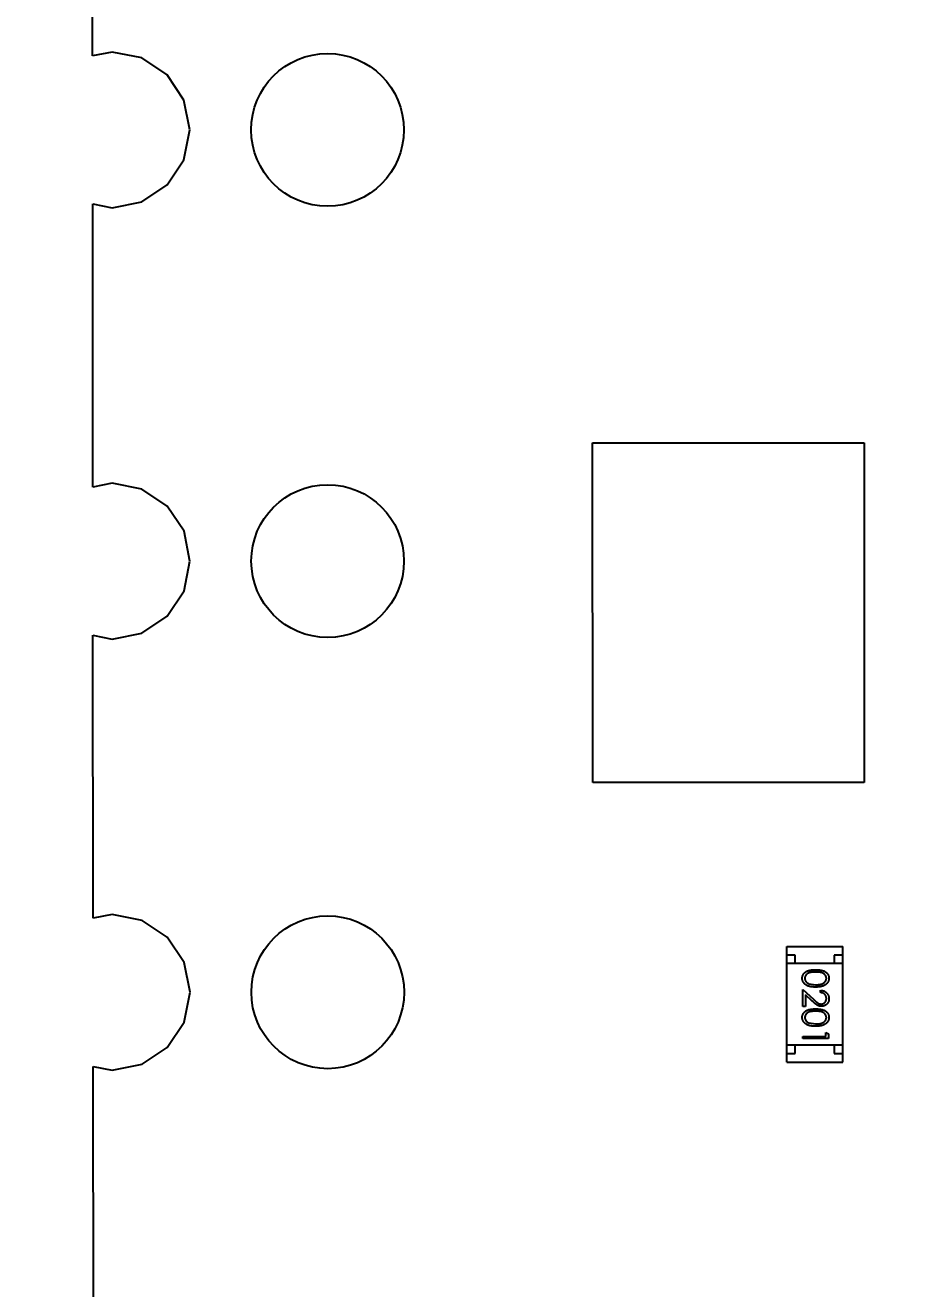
# Model space of a CAD drawing. Header units: inches. Extents: x -3.8 to 68.3, y -16.6 to 35.1.
# Drawn here: x 12.13 to 17.4, y 1.57 to 9.01 of the extents above; entities that cross this region are included whole.
import ezdxf

# ---------------------------------------------------------------- set-up
doc = ezdxf.new("R2010")
doc.units = ezdxf.units.IN
doc.header["$LTSCALE"] = 1.21
doc.header["$MEASUREMENT"] = 0
doc.header["$PDMODE"] = 3
doc.header["$PDSIZE"] = 0.3125
doc.layers.get('0').update_dxf_attribs({"linetype": 'CONTINUOUS'})
doc.layers.get('Defpoints').update_dxf_attribs({"linetype": 'CONTINUOUS'})
doc.layers.add('DIM', color=3, linetype='CONTINUOUS')
doc.styles.get("Standard").update_dxf_attribs({"font": 'txt', "width": 0.8})
doc.dimstyles.get("Standard").update_dxf_attribs({"dimtxt": 0.15625, "dimasz": 0.1875, "dimexe": 0.125, "dimexo": 0.0625, "dimgap": 0.09, "dimtad": 0, "dimtih": 1, "dimtoh": 1, "dimzin": 4, "dimdsep": 46, "dimtxsty": 'STANDARD', "dimblk": '_FILLED', "dimblk1": '_FILLED', "dimblk2": '_FILLED', "dimcen": 0.09, "dimazin": 1, "dimtp": 0.01, "dimtm": 0.01, "dimtfac": 1, "dimtofl": 0, "dimtmove": 0, "dimatfit": 3, "dimldrblk": '_FILLED', "dimfxl": 1, "dimtolj": 1, "dimtzin": 4, "dimarcsym": 0})

# ---------------------------------------------------------------- blocks, each defined once
blk = doc.blocks.new('_FILLED')
at = {"color": 0, "linetype": 'ByBlock'}
blk.add_solid([(0, 0), (-1, 0.1667), (-1, -0.1667)], dxfattribs=at)
blk = doc.blocks.new('*D31')
at = {"layer": 'Defpoints', "color": 0}
for p in [(13.9053, 18.5573), (8.8292, -1.7627), (13.9097, -1.7627)]:
    blk.add_point(p, dxfattribs=at)
at = {"layer": 'DIM', "color": 0, "lineweight": -2}
for p, q in [((13.8428, 18.5573), (8.7042, 18.5573)), ((8.8292, 17.5573), (8.8292, 12.6873)), ((8.8292, -0.7627), (8.8292, 4.1073)), ((13.8472, -1.7627), (8.7042, -1.7627))]:
    blk.add_line(p, q, dxfattribs=at)
for p, rotation in [((8.8292, 18.5573), 90), ((8.8292, -1.7627), 270)]:
    blk.add_blockref('_FILLED', p, dxfattribs=dict(at, rotation=rotation))
at = {"layer": 'DIM', "color": 0, "insert": (8.8292, 8.3973), "char_height": 1, "attachment_point": 5, "rotation": 90}
blk.add_mtext('\\A1;20.32(2.54*8)', dxfattribs=at)
blk = doc.blocks.new('*D7')
at = {"layer": 'Defpoints', "color": 0}
for p in [(13.5249, 20.1472), (6.8898, -3.3493), (29.5392, -3.3493)]:
    blk.add_point(p, dxfattribs=at)
at = {"layer": 'DIM', "color": 0, "lineweight": -2}
for p, q in [((13.4624, 20.1472), (6.7648, 20.1472)), ((6.8898, 19.1472), (6.8898, 10.0223)), ((6.8898, -2.3493), (6.8898, 6.7756)), ((29.4767, -3.3493), (6.7648, -3.3493))]:
    blk.add_line(p, q, dxfattribs=at)
for p, rotation in [((6.8898, 20.1472), 90), ((6.8898, -3.3493), 270)]:
    blk.add_blockref('_FILLED', p, dxfattribs=dict(at, rotation=rotation))
at = {"layer": 'DIM', "color": 0, "insert": (6.8898, 8.3989), "char_height": 1, "attachment_point": 5, "rotation": 90}
blk.add_mtext('\\A1;23.50', dxfattribs=at)

msp = doc.modelspace()

# ---------------------------------------------------------------- linework, layer by layer
at = {"color": 7, "linetype": 'Continuous'}
for p, q in [((12.5229, 8.833), (12.5219, 10.5011)), ((12.6374, 8.8558), (12.5229, 8.833)), ((12.813, 8.8209), (12.6374, 8.8558)), ((12.9618, 8.7215), (12.813, 8.8209)), ((13.0613, 8.5727), (12.9618, 8.7215)), ((13.0963, 8.3971), (13.0613, 8.5727)), ((13.0614, 8.2215), (13.0963, 8.3971)), ((12.962, 8.0727), (13.0614, 8.2215)), ((12.8131, 7.9732), (12.962, 8.0727)), ((12.6376, 7.9382), (12.8131, 7.9732)), ((12.5245, 6.2932), (12.5234, 7.9609)), ((12.5234, 7.9609), (12.6376, 7.9382)), ((15.4701, 6.5528), (17.0701, 6.5532)), ((15.4705, 4.5528), (15.4701, 6.5528)), ((17.0701, 6.5532), (17.0705, 4.5532)), ((12.6379, 6.3158), (12.5245, 6.2932)), ((12.8135, 6.2809), (12.6379, 6.3158)), ((12.9624, 6.1815), (12.8135, 6.2809)), ((13.0619, 6.0327), (12.9624, 6.1815)), ((13.0968, 5.8571), (13.0619, 6.0327)), ((13.0619, 5.6815), (13.0968, 5.8571)), ((12.9625, 5.5327), (13.0619, 5.6815)), ((12.8137, 5.4332), (12.9625, 5.5327)), ((12.6381, 5.3982), (12.8137, 5.4332)), ((12.526, 3.7534), (12.525, 5.4207)), ((12.525, 5.4207), (12.6381, 5.3982)), ((17.0705, 4.5532), (15.4705, 4.5528)), ((12.6385, 3.7758), (12.526, 3.7534)), ((12.8141, 3.7409), (12.6385, 3.7758)), ((12.9629, 3.6415), (12.8141, 3.7409)), ((13.0624, 3.4927), (12.9629, 3.6415)), ((16.6139, 3.586), (16.9439, 3.5861)), ((16.6141, 2.906), (16.6139, 3.586)), ((16.9441, 2.9061), (16.9439, 3.5861)), ((16.6639, 3.536), (16.6139, 3.536)), ((16.664, 3.486), (16.6639, 3.536)), ((16.9439, 3.5361), (16.8939, 3.5361)), ((16.8939, 3.5361), (16.894, 3.4861)), ((13.0974, 3.3171), (13.0624, 3.4927)), ((16.944, 3.4861), (16.614, 3.486)), ((16.7466, 3.3672), (16.7843, 3.3615)), ((13.0625, 3.1415), (13.0974, 3.3171)), ((16.7093, 3.3346), (16.7714, 3.2764)), ((16.7093, 3.2327), (16.7093, 3.3346)), ((16.7647, 3.265), (16.7247, 3.3025)), ((16.7247, 3.3025), (16.7247, 3.2327)), ((16.8131, 3.3154), (16.8131, 3.3289)), ((16.7247, 3.2327), (16.7093, 3.2327)), ((12.9631, 2.9927), (13.0625, 3.1415)), ((16.7466, 3.1364), (16.7843, 3.1308)), ((16.7093, 3.0577), (16.8439, 3.0577)), ((16.7093, 3.0442), (16.7093, 3.0577)), ((16.8439, 3.0808), (16.8593, 3.072)), ((16.8439, 3.0577), (16.8439, 3.0808)), ((16.8593, 3.072), (16.8593, 3.0443)), ((12.8142, 2.8932), (12.9631, 2.9927)), ((16.9441, 3.0061), (16.6141, 3.006)), ((16.6641, 2.956), (16.6641, 3.006)), ((16.8593, 3.0443), (16.7093, 3.0442)), ((16.8941, 3.0061), (16.8941, 2.9561)), ((16.6141, 2.956), (16.6641, 2.956)), ((16.6141, 2.906), (16.9441, 2.9061)), ((16.8941, 2.9561), (16.9441, 2.9561)), ((12.5276, 1.2136), (12.5266, 2.8805)), ((12.5266, 2.8805), (12.6387, 2.8582)), ((12.6387, 2.8582), (12.8142, 2.8932))]:
    msp.add_line(p, q, dxfattribs=at)
for centre in [(13.9075, 8.3973), (13.908, 5.8573), (13.9086, 3.3173)]:
    msp.add_circle(centre, 0.45, dxfattribs=at)
for points, knots in [([(16.7054, 3.3998), (16.7054, 3.401), (16.7055, 3.4034), (16.7059, 3.4068), (16.7065, 3.4102), (16.7075, 3.4134), (16.7086, 3.4166), (16.71, 3.4197), (16.7117, 3.4227), (16.7136, 3.4257), (16.7158, 3.4285), (16.7183, 3.4311), (16.721, 3.4336), (16.724, 3.4359), (16.7272, 3.4381), (16.7306, 3.4401), (16.7344, 3.4419), (16.7384, 3.4436), (16.7427, 3.4451), (16.7474, 3.4465), (16.7526, 3.4475), (16.7581, 3.4484), (16.764, 3.4492), (16.7704, 3.4497), (16.7772, 3.45), (16.7818, 3.45), (16.7842, 3.45)], [0, 0, 0, 0, 0.033787, 0.066622, 0.099285, 0.131361, 0.163585, 0.196104, 0.228902, 0.262158, 0.295991, 0.330218, 0.36506, 0.400951, 0.43762, 0.475708, 0.515381, 0.556414, 0.599765, 0.646424, 0.696431, 0.749782, 0.806573, 0.867436, 0.931887, 1, 1, 1, 1]), ([(16.7843, 3.4365), (16.7822, 3.4365), (16.7784, 3.4365), (16.7727, 3.4363), (16.7674, 3.4359), (16.7625, 3.4355), (16.758, 3.4348), (16.7539, 3.434), (16.7501, 3.4331), (16.7467, 3.432), (16.7436, 3.4308), (16.7407, 3.4294), (16.738, 3.4279), (16.7355, 3.4263), (16.7332, 3.4245), (16.731, 3.4226), (16.7291, 3.4206), (16.7268, 3.4177), (16.7244, 3.414), (16.7223, 3.4092), (16.721, 3.4043), (16.7209, 3.401), (16.7208, 3.3994)], [0, 0, 0, 0, 0.072951, 0.141584, 0.205926, 0.265301, 0.320597, 0.371817, 0.41879, 0.461699, 0.502134, 0.540804, 0.578181, 0.614297, 0.649678, 0.684299, 0.718359, 0.752081, 0.817652, 0.879722, 0.939966, 1, 1, 1, 1]), ([(16.7842, 3.45), (16.7866, 3.45), (16.7913, 3.45), (16.7981, 3.4497), (16.8045, 3.4492), (16.8104, 3.4485), (16.816, 3.4476), (16.8211, 3.4465), (16.8258, 3.4452), (16.8301, 3.4437), (16.834, 3.4421), (16.8377, 3.4403), (16.8412, 3.4382), (16.8444, 3.4361), (16.8474, 3.4338), (16.8501, 3.4313), (16.8525, 3.4286), (16.8547, 3.4258), (16.8567, 3.4229), (16.8584, 3.4198), (16.8599, 3.4167), (16.861, 3.4135), (16.862, 3.4102), (16.8626, 3.4068), (16.863, 3.4034), (16.8631, 3.4011), (16.8631, 3.3999)], [0, 0, 0, 0, 0.068595, 0.133246, 0.194313, 0.251279, 0.304513, 0.354235, 0.400481, 0.443411, 0.484015, 0.523252, 0.561042, 0.5979, 0.633518, 0.668314, 0.702496, 0.736685, 0.770293, 0.803437, 0.835913, 0.86846, 0.900847, 0.933467, 0.966258, 1, 1, 1, 1]), ([(16.8477, 3.3994), (16.8476, 3.4011), (16.8475, 3.4044), (16.8462, 3.4093), (16.8441, 3.414), (16.8417, 3.4177), (16.8395, 3.4206), (16.8375, 3.4226), (16.8354, 3.4245), (16.8331, 3.4263), (16.8306, 3.4279), (16.8279, 3.4294), (16.825, 3.4307), (16.8219, 3.432), (16.8184, 3.4331), (16.8147, 3.434), (16.8105, 3.4348), (16.806, 3.4354), (16.8011, 3.4359), (16.7958, 3.4363), (16.7902, 3.4365), (16.7863, 3.4365), (16.7843, 3.4365)], [0, 0, 0, 0, 0.060387, 0.120883, 0.182755, 0.247811, 0.281299, 0.315088, 0.349702, 0.384857, 0.420966, 0.458511, 0.497175, 0.537602, 0.580503, 0.627468, 0.678388, 0.733983, 0.793747, 0.857714, 0.926698, 1, 1, 1, 1]), ([(16.7842, 3.3481), (16.7819, 3.3481), (16.7774, 3.3482), (16.7709, 3.3484), (16.7647, 3.349), (16.7589, 3.3497), (16.7535, 3.3507), (16.7484, 3.3518), (16.7436, 3.3531), (16.7392, 3.3548), (16.7352, 3.3565), (16.7314, 3.3585), (16.7278, 3.3605), (16.7245, 3.3628), (16.7215, 3.3652), (16.7187, 3.3678), (16.7161, 3.3705), (16.7139, 3.3734), (16.7119, 3.3764), (16.7101, 3.3795), (16.7087, 3.3827), (16.7075, 3.386), (16.7066, 3.3893), (16.7059, 3.3928), (16.7055, 3.3963), (16.7054, 3.3986), (16.7054, 3.3998)], [0, 0, 0, 0, 0.065063, 0.126773, 0.185516, 0.240765, 0.29298, 0.34225, 0.388919, 0.432776, 0.474628, 0.514775, 0.553606, 0.591426, 0.628028, 0.663804, 0.698984, 0.733591, 0.767628, 0.801208, 0.834264, 0.866981, 0.89972, 0.932702, 0.966176, 1, 1, 1, 1]), ([(16.7208, 3.3994), (16.7209, 3.3977), (16.721, 3.3944), (16.7223, 3.3896), (16.7243, 3.3849), (16.7267, 3.3812), (16.7289, 3.3784), (16.7308, 3.3763), (16.733, 3.3745), (16.7353, 3.3728), (16.7378, 3.3712), (16.7405, 3.3697), (16.7435, 3.3684), (16.7455, 3.3676), (16.7466, 3.3672)], [0, 0, 0, 0, 0.112813, 0.225394, 0.339595, 0.459675, 0.521735, 0.583926, 0.648174, 0.713881, 0.781004, 0.851451, 0.924051, 1, 1, 1, 1]), ([(16.8631, 3.3999), (16.8631, 3.3987), (16.863, 3.3963), (16.8626, 3.3928), (16.862, 3.3894), (16.861, 3.386), (16.8599, 3.3828), (16.8584, 3.3796), (16.8567, 3.3765), (16.8547, 3.3735), (16.8525, 3.3707), (16.85, 3.3679), (16.8472, 3.3654), (16.8442, 3.363), (16.8409, 3.3607), (16.8373, 3.3586), (16.8335, 3.3567), (16.8294, 3.3549), (16.825, 3.3533), (16.8202, 3.3519), (16.8151, 3.3507), (16.8096, 3.3497), (16.8038, 3.349), (16.7976, 3.3485), (16.791, 3.3482), (16.7865, 3.3481), (16.7842, 3.3481)], [0, 0, 0, 0, 0.033788, 0.067194, 0.099862, 0.132567, 0.165151, 0.197913, 0.231319, 0.265083, 0.299255, 0.334399, 0.369943, 0.406284, 0.444064, 0.482998, 0.523354, 0.565537, 0.609613, 0.656391, 0.705885, 0.758325, 0.813832, 0.872795, 0.934722, 1, 1, 1, 1]), ([(16.7843, 3.3615), (16.7861, 3.3616), (16.7896, 3.3616), (16.7948, 3.3618), (16.7997, 3.3622), (16.8043, 3.3628), (16.8087, 3.3635), (16.8129, 3.3643), (16.8168, 3.3654), (16.8205, 3.3665), (16.8239, 3.3679), (16.8271, 3.3693), (16.83, 3.3709), (16.8327, 3.3726), (16.8352, 3.3744), (16.8374, 3.3763), (16.8395, 3.3784), (16.8417, 3.3812), (16.8441, 3.385), (16.8462, 3.3896), (16.8475, 3.3945), (16.8476, 3.3978), (16.8477, 3.3994)], [0, 0, 0, 0, 0.065681, 0.128486, 0.188175, 0.245106, 0.299448, 0.350823, 0.399942, 0.446672, 0.491255, 0.533376, 0.573853, 0.612526, 0.649597, 0.685532, 0.720106, 0.753838, 0.818925, 0.880493, 0.940311, 1, 1, 1, 1]), ([(16.7714, 3.2764), (16.7728, 3.275), (16.7757, 3.2723), (16.7798, 3.2685), (16.7837, 3.265), (16.7872, 3.2619), (16.7905, 3.2593), (16.7934, 3.2569), (16.7961, 3.255), (16.7992, 3.253), (16.803, 3.251), (16.8077, 3.2493), (16.8125, 3.2483), (16.8157, 3.2481), (16.8173, 3.2481)], [0, 0, 0, 0, 0.110803, 0.212829, 0.306101, 0.390647, 0.466924, 0.534481, 0.593587, 0.644557, 0.7362, 0.825024, 0.911986, 1, 1, 1, 1]), ([(16.8131, 3.3289), (16.8149, 3.3288), (16.8184, 3.3286), (16.8235, 3.3278), (16.8284, 3.3266), (16.833, 3.325), (16.8374, 3.323), (16.8416, 3.3205), (16.8455, 3.3177), (16.8491, 3.3144), (16.8524, 3.3109), (16.8553, 3.307), (16.8577, 3.303), (16.8597, 3.2988), (16.8612, 3.2944), (16.8623, 3.2897), (16.863, 3.2849), (16.8631, 3.2816), (16.8631, 3.2799)], [0, 0, 0, 0, 0.068791, 0.135103, 0.198979, 0.261904, 0.323495, 0.385195, 0.446969, 0.509765, 0.572251, 0.633405, 0.693251, 0.752583, 0.812579, 0.873275, 0.93555, 1, 1, 1, 1]), ([(16.8477, 3.2806), (16.8477, 3.2818), (16.8477, 3.2841), (16.8472, 3.2875), (16.8465, 3.2907), (16.8455, 3.2938), (16.8442, 3.2967), (16.8427, 3.2995), (16.8408, 3.3021), (16.8387, 3.3046), (16.8363, 3.3069), (16.8337, 3.3088), (16.8308, 3.3106), (16.8277, 3.3121), (16.8244, 3.3133), (16.8208, 3.3143), (16.8171, 3.315), (16.8145, 3.3153), (16.8131, 3.3154)], [0, 0, 0, 0, 0.064439, 0.126547, 0.186887, 0.245878, 0.304041, 0.362191, 0.420976, 0.48066, 0.5406, 0.600689, 0.661936, 0.724443, 0.789038, 0.856314, 0.926352, 1, 1, 1, 1]), ([(16.8173, 3.2481), (16.8184, 3.2481), (16.8204, 3.2482), (16.8233, 3.2486), (16.8262, 3.2494), (16.829, 3.2504), (16.8316, 3.2517), (16.8341, 3.2534), (16.8365, 3.2553), (16.8388, 3.2575), (16.8409, 3.2599), (16.8427, 3.2625), (16.8443, 3.2652), (16.8455, 3.268), (16.8465, 3.271), (16.8472, 3.2741), (16.8477, 3.2773), (16.8477, 3.2795), (16.8477, 3.2806)], [0, 0, 0, 0, 0.061965, 0.122122, 0.180988, 0.239933, 0.299906, 0.359989, 0.421776, 0.486576, 0.551535, 0.615018, 0.677259, 0.73973, 0.80305, 0.866495, 0.931973, 1, 1, 1, 1]), ([(16.8631, 3.2799), (16.8631, 3.2783), (16.863, 3.2751), (16.8624, 3.2704), (16.8614, 3.2659), (16.8599, 3.2616), (16.858, 3.2576), (16.8557, 3.2539), (16.853, 3.2503), (16.8499, 3.2471), (16.8465, 3.2442), (16.843, 3.2417), (16.8393, 3.2395), (16.8354, 3.2377), (16.8314, 3.2363), (16.8273, 3.2353), (16.823, 3.2348), (16.82, 3.2347), (16.8185, 3.2346)], [0, 0, 0, 0, 0.069475, 0.136517, 0.200789, 0.26383, 0.325735, 0.387291, 0.449509, 0.512968, 0.576275, 0.63758, 0.697903, 0.757172, 0.816599, 0.876653, 0.93729, 1, 1, 1, 1]), ([(16.7055, 3.1691), (16.7055, 3.1703), (16.7055, 3.1726), (16.7059, 3.176), (16.7066, 3.1794), (16.7075, 3.1827), (16.7086, 3.1859), (16.7101, 3.189), (16.7118, 3.192), (16.7137, 3.1949), (16.7159, 3.1977), (16.7183, 3.2003), (16.721, 3.2028), (16.724, 3.2051), (16.7272, 3.2073), (16.7307, 3.2093), (16.7344, 3.2112), (16.7384, 3.2129), (16.7427, 3.2144), (16.7475, 3.2157), (16.7526, 3.2168), (16.7581, 3.2177), (16.7641, 3.2184), (16.7704, 3.2189), (16.7772, 3.2192), (16.7819, 3.2192), (16.7842, 3.2192)], [0, 0, 0, 0, 0.033787, 0.066622, 0.099285, 0.131361, 0.163585, 0.196104, 0.228902, 0.262158, 0.295991, 0.330218, 0.36506, 0.400951, 0.43762, 0.475708, 0.515381, 0.556414, 0.599765, 0.646424, 0.696431, 0.749782, 0.806573, 0.867436, 0.931887, 1, 1, 1, 1]), ([(16.7843, 3.2058), (16.7823, 3.2058), (16.7784, 3.2058), (16.7728, 3.2055), (16.7675, 3.2051), (16.7626, 3.2047), (16.7581, 3.204), (16.7539, 3.2032), (16.7502, 3.2023), (16.7468, 3.2012), (16.7436, 3.2), (16.7408, 3.1986), (16.738, 3.1972), (16.7355, 3.1955), (16.7332, 3.1937), (16.7311, 3.1919), (16.7291, 3.1898), (16.7268, 3.187), (16.7245, 3.1832), (16.7224, 3.1784), (16.7211, 3.1736), (16.7209, 3.1703), (16.7208, 3.1686)], [0, 0, 0, 0, 0.072951, 0.141584, 0.205926, 0.265301, 0.320597, 0.371817, 0.41879, 0.461699, 0.502134, 0.540804, 0.578181, 0.614297, 0.649678, 0.684299, 0.718359, 0.752081, 0.817652, 0.879722, 0.939966, 1, 1, 1, 1]), ([(16.8185, 3.2346), (16.8165, 3.2347), (16.8123, 3.2348), (16.8062, 3.2361), (16.8003, 3.238), (16.7956, 3.2403), (16.7918, 3.2426), (16.7886, 3.2447), (16.7852, 3.2472), (16.7816, 3.2501), (16.7777, 3.2533), (16.7736, 3.2568), (16.7692, 3.2608), (16.7663, 3.2635), (16.7647, 3.265)], [0, 0, 0, 0, 0.098702, 0.195672, 0.292422, 0.391343, 0.444462, 0.504229, 0.570352, 0.642546, 0.722288, 0.807921, 0.90047, 1, 1, 1, 1]), ([(16.7842, 3.2192), (16.7866, 3.2192), (16.7913, 3.2192), (16.7981, 3.2189), (16.8045, 3.2184), (16.8105, 3.2177), (16.816, 3.2169), (16.8211, 3.2157), (16.8258, 3.2145), (16.8301, 3.213), (16.8341, 3.2113), (16.8378, 3.2095), (16.8412, 3.2075), (16.8445, 3.2053), (16.8474, 3.203), (16.8501, 3.2005), (16.8526, 3.1979), (16.8548, 3.195), (16.8567, 3.1921), (16.8585, 3.1891), (16.8599, 3.1859), (16.8611, 3.1827), (16.862, 3.1794), (16.8627, 3.1761), (16.8631, 3.1726), (16.8631, 3.1703), (16.8632, 3.1691)], [0, 0, 0, 0, 0.068595, 0.133246, 0.194313, 0.251279, 0.304513, 0.354235, 0.400481, 0.443411, 0.484015, 0.523252, 0.561042, 0.5979, 0.633518, 0.668314, 0.702496, 0.736685, 0.770293, 0.803437, 0.835913, 0.86846, 0.900847, 0.933467, 0.966258, 1, 1, 1, 1]), ([(16.8478, 3.1686), (16.8477, 3.1703), (16.8475, 3.1736), (16.8463, 3.1785), (16.8441, 3.1832), (16.8418, 3.187), (16.8395, 3.1898), (16.8376, 3.1919), (16.8355, 3.1937), (16.8331, 3.1955), (16.8306, 3.1971), (16.8279, 3.1986), (16.825, 3.2), (16.8219, 3.2012), (16.8185, 3.2023), (16.8147, 3.2032), (16.8106, 3.204), (16.8061, 3.2046), (16.8012, 3.2052), (16.7959, 3.2055), (16.7902, 3.2058), (16.7863, 3.2058), (16.7843, 3.2058)], [0, 0, 0, 0, 0.060387, 0.120883, 0.182755, 0.247811, 0.281299, 0.315088, 0.349702, 0.384857, 0.420966, 0.458511, 0.497175, 0.537602, 0.580503, 0.627468, 0.678388, 0.733983, 0.793747, 0.857714, 0.926698, 1, 1, 1, 1]), ([(16.7843, 3.1173), (16.782, 3.1173), (16.7775, 3.1174), (16.771, 3.1177), (16.7648, 3.1182), (16.759, 3.1189), (16.7535, 3.1199), (16.7484, 3.1211), (16.7437, 3.1224), (16.7393, 3.124), (16.7352, 3.1258), (16.7314, 3.1277), (16.7279, 3.1298), (16.7246, 3.132), (16.7215, 3.1344), (16.7187, 3.137), (16.7162, 3.1398), (16.7139, 3.1426), (16.712, 3.1457), (16.7102, 3.1487), (16.7088, 3.1519), (16.7076, 3.1552), (16.7066, 3.1585), (16.706, 3.162), (16.7055, 3.1655), (16.7055, 3.1679), (16.7055, 3.1691)], [0, 0, 0, 0, 0.065063, 0.126773, 0.185516, 0.240765, 0.29298, 0.34225, 0.388919, 0.432776, 0.474628, 0.514775, 0.553606, 0.591426, 0.628028, 0.663804, 0.698984, 0.733591, 0.767628, 0.801208, 0.834264, 0.866981, 0.89972, 0.932702, 0.966176, 1, 1, 1, 1]), ([(16.7208, 3.1686), (16.7209, 3.167), (16.7211, 3.1636), (16.7224, 3.1588), (16.7244, 3.1541), (16.7267, 3.1504), (16.729, 3.1476), (16.7309, 3.1456), (16.733, 3.1437), (16.7353, 3.142), (16.7379, 3.1404), (16.7406, 3.1389), (16.7435, 3.1376), (16.7456, 3.1368), (16.7466, 3.1364)], [0, 0, 0, 0, 0.112813, 0.225394, 0.339595, 0.459675, 0.521735, 0.583926, 0.648174, 0.713881, 0.781004, 0.851451, 0.924051, 1, 1, 1, 1]), ([(16.8632, 3.1691), (16.8631, 3.1679), (16.8631, 3.1655), (16.8627, 3.162), (16.862, 3.1586), (16.8611, 3.1553), (16.8599, 3.152), (16.8585, 3.1488), (16.8568, 3.1457), (16.8548, 3.1428), (16.8525, 3.1399), (16.85, 3.1372), (16.8472, 3.1346), (16.8442, 3.1322), (16.8409, 3.13), (16.8374, 3.1278), (16.8335, 3.1259), (16.8294, 3.1241), (16.825, 3.1225), (16.8203, 3.1211), (16.8151, 3.1199), (16.8097, 3.119), (16.8038, 3.1182), (16.7976, 3.1177), (16.7911, 3.1174), (16.7866, 3.1173), (16.7843, 3.1173)], [0, 0, 0, 0, 0.033788, 0.067194, 0.099862, 0.132567, 0.165151, 0.197913, 0.231319, 0.265083, 0.299255, 0.334399, 0.369943, 0.406284, 0.444064, 0.482998, 0.523354, 0.565537, 0.609613, 0.656391, 0.705885, 0.758325, 0.813832, 0.872795, 0.934722, 1, 1, 1, 1]), ([(16.7843, 3.1308), (16.7861, 3.1308), (16.7896, 3.1308), (16.7948, 3.131), (16.7997, 3.1315), (16.8044, 3.132), (16.8088, 3.1327), (16.813, 3.1335), (16.8169, 3.1346), (16.8205, 3.1358), (16.824, 3.1371), (16.8271, 3.1385), (16.8301, 3.1401), (16.8328, 3.1418), (16.8353, 3.1436), (16.8375, 3.1455), (16.8395, 3.1476), (16.8418, 3.1505), (16.8441, 3.1542), (16.8463, 3.1589), (16.8475, 3.1637), (16.8477, 3.167), (16.8478, 3.1686)], [0, 0, 0, 0, 0.065681, 0.128486, 0.188175, 0.245106, 0.299448, 0.350823, 0.399942, 0.446672, 0.491255, 0.533376, 0.573853, 0.612526, 0.649597, 0.685532, 0.720106, 0.753838, 0.818925, 0.880493, 0.940311, 1, 1, 1, 1])]:
    msp.add_open_spline(points, degree=3, knots=knots, dxfattribs=at)

# ---------------------------------------------------------------- dimensions: what is measured, and where the dimension line sits
at = {"layer": 'DIM'}
for base, p1, p2, override, picture, middle in [((6.8898, -3.3493), (13.5249, 20.1472), (29.5392, -3.3493), {"dimtxt": 1, "dimasz": 1, "dimtih": 0, "dimtoh": 0, "dimzin": 0, "dimcen": 0.198, "dimadec": 0, "dimazin": 0, "dimtp": 0, "dimtm": 0, "dimtdec": 4, "dimtzin": 0}, '*D7', (6.8898, 8.3989)), ((8.8292, -1.7627), (13.9053, 18.5573), (13.9097, -1.7627), {"dimtxt": 1, "dimasz": 1, "dimtih": 0, "dimtoh": 0, "dimzin": 0, "dimpost": '(2.54*8)', "dimcen": 0.198, "dimadec": 0, "dimazin": 0, "dimtp": 0, "dimtm": 0, "dimtdec": 4, "dimtzin": 0}, '*D31', (8.8292, 8.3973))]:
    dim = msp.add_linear_dim(base=base, p1=p1, p2=p2, angle=90, dimstyle='STANDARD', override=override, dxfattribs=at)
    dim.commit()
    dim.dimension.update_dxf_attribs({"geometry": picture, "text_midpoint": middle})

doc.saveas('drawing.dxf')
